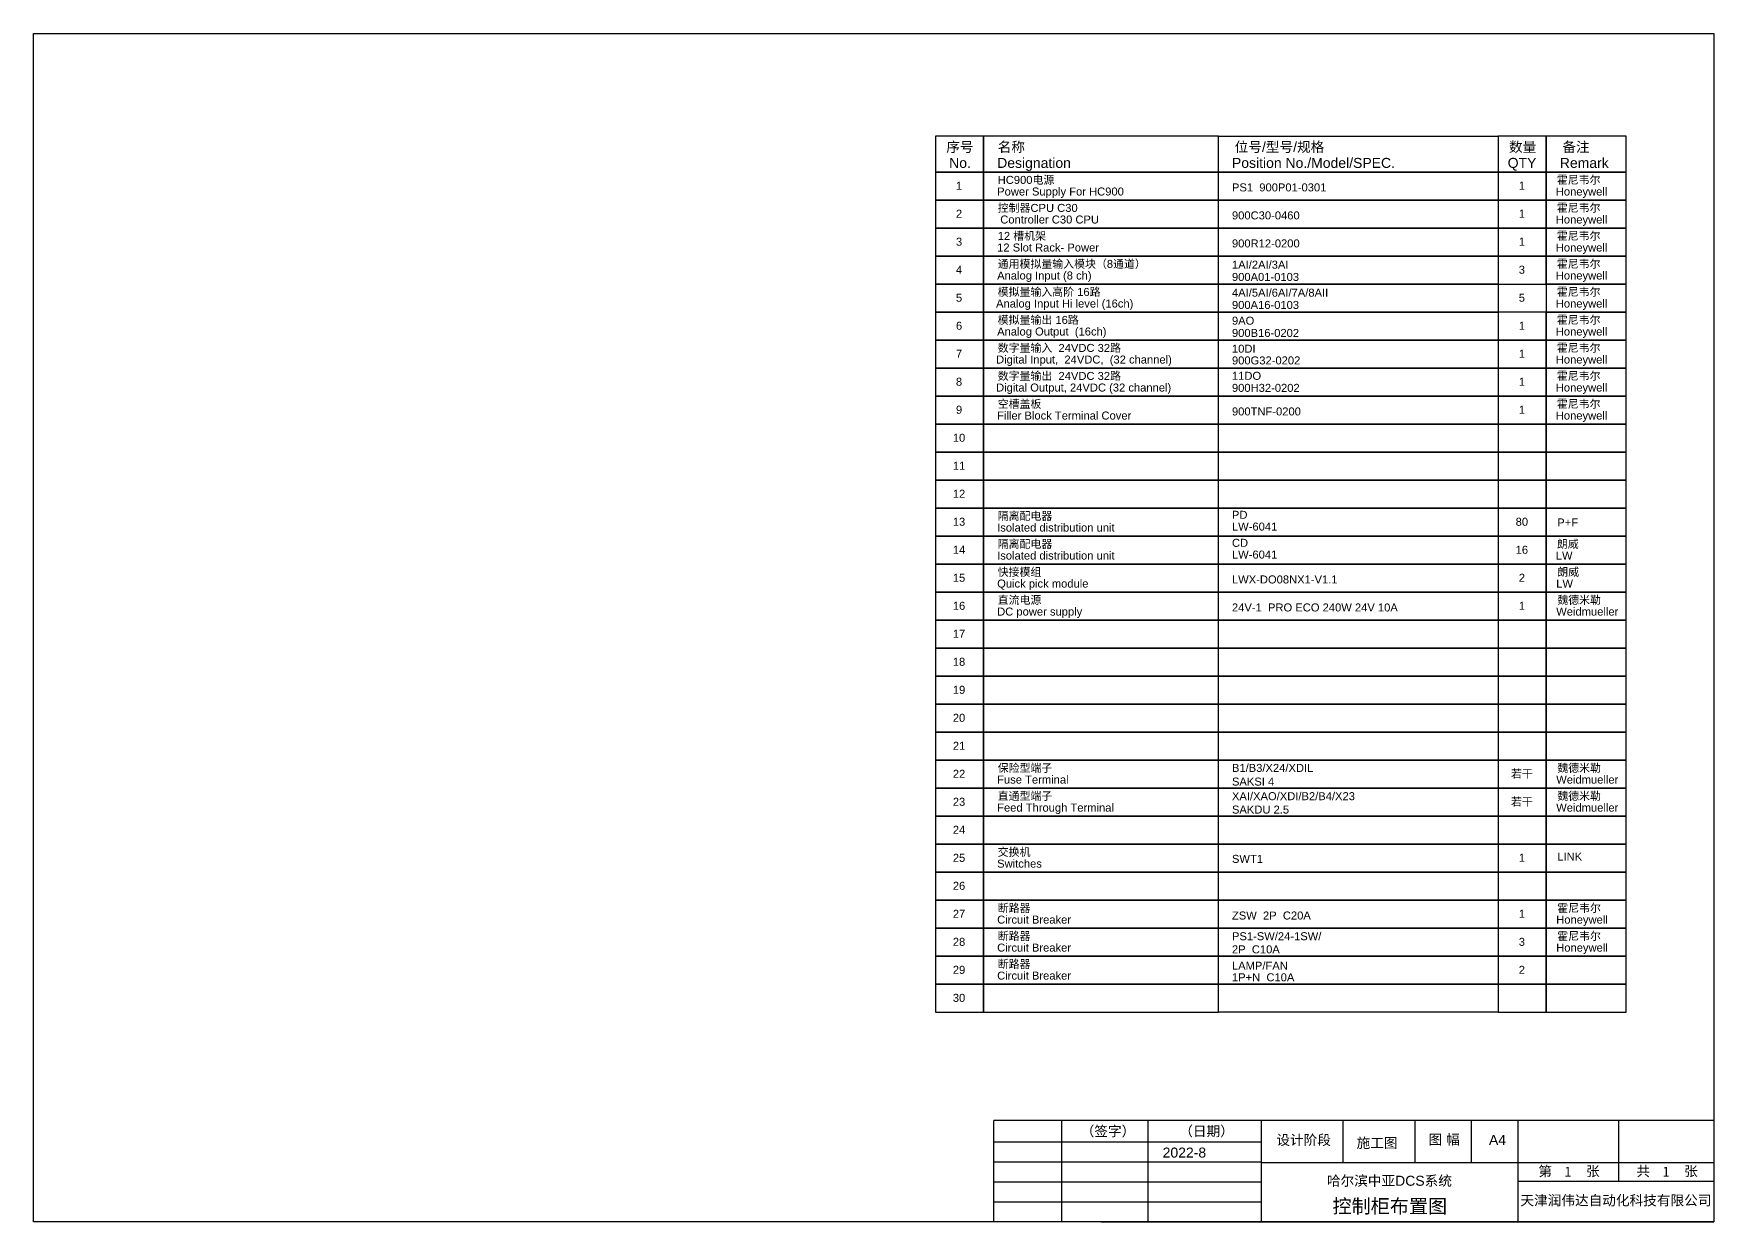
# Model space of a CAD drawing. Extents: x -159874 to -117758, y 9787 to 31117.
# Drawn here: x -146323 to -142122, y 24027 to 26998 of the extents above; entities that cross this region are included whole.
import ezdxf
from ezdxf.enums import TextEntityAlignment as Align

# ---------------------------------------------------------------- set-up
doc = ezdxf.new("R2010")
doc.units = 0
doc.layers.get('0').update_dxf_attribs({"linetype": 'CONTINUOUS'})
doc.layers.add('1', color=143, linetype='CONTINUOUS')
doc.layers.add('Dimension', color=202, linetype='CONTINUOUS')
doc.styles.add('Arial', font='arial.ttf')
doc.styles.get("Standard").update_dxf_attribs({"font": ''})
doc.styles.get('Standard').set_extended_font_data('SimSun')

msp = doc.modelspace()

# ---------------------------------------------------------------- linework, layer by layer
at = {"layer": '1'}
for p, q in [((-146323.35252, 26998.25591), (-142123.35254, 26998.25591)), ((-146323.35252, 24028.25591), (-146323.35252, 26998.25591)), ((-142123.35254, 26998.25591), (-142123.35254, 24028.25591)), ((-143754.20212, 24281.72976), (-143754.20212, 24027.43125)), ((-143537.83086, 24281.72976), (-143537.83086, 24027.43125)), ((-143254.41108, 24281.72976), (-143254.41108, 24027.43125)), ((-143050.91306, 24281.72976), (-143050.91306, 24176.82262)), ((-142870.28527, 24281.72976), (-142870.28527, 24176.82262)), ((-142729.51433, 24281.72976), (-142729.51433, 24176.82262)), ((-142612.89937, 24281.72976), (-142612.89937, 24027.43125)), ((-142361.69154, 24281.72976), (-142361.69154, 24128.9645)), ((-143923.35259, 24228.25591), (-143254.41108, 24228.25591)), ((-143923.35259, 24178.25591), (-143254.41108, 24178.25591)), ((-143254.41108, 24176.82262), (-142508.88827, 24176.82262)), ((-142510.15288, 24176.82262), (-142123.35254, 24176.82262)), ((-143923.35259, 24128.25591), (-143254.41108, 24128.25591)), ((-142123.35254, 24128.9645), (-142612.89937, 24128.9645)), ((-143923.35259, 24078.25591), (-143254.41108, 24078.25591)), ((-142123.35254, 24028.25591), (-146323.35252, 24028.25591)), ((-143654.77749, 24028.25591), (-143923.35259, 24028.25592)), ((-143654.77749, 24028.25591), (-142123.35254, 24028.25591))]:
    msp.add_line(p, q, dxfattribs=at)
at = {"layer": '1', "const_width": 3}
for points in [[(-143923.35259, 24281.72976), (-142123.35254, 24281.72976)], [(-143923.35259, 24028.25592), (-143923.35259, 24281.72976)]]:
    msp.add_lwpolyline(points, dxfattribs=at)
at = {"layer": 'Dimension', "color": 2}
for points in [[(-144068.6163, 26652.09405), (-143948.6163, 26652.09405), (-143948.6163, 26742.09405), (-144068.6163, 26742.09405)], [(-143948.6163, 26652.09405), (-143361.69091, 26652.09405), (-143361.69091, 26742.09405), (-143948.6163, 26742.09405)], [(-143361.69091, 26742.09405), (-142662.14373, 26742.09405), (-142662.14373, 26652.09405), (-143361.69091, 26652.09405)], [(-142662.14373, 26652.09405), (-142542.14373, 26652.09405), (-142542.14373, 26742.09405), (-142662.14373, 26742.09405)], [(-142542.14373, 26652.09405), (-142342.14373, 26652.09405), (-142342.14373, 26742.09405), (-142542.14373, 26742.09405)], [(-144068.6163, 26582.09405), (-143948.6163, 26582.09405), (-143948.6163, 26652.09405), (-144068.6163, 26652.09405)], [(-143948.6163, 26582.09405), (-143361.69091, 26582.09405), (-143361.69091, 26652.09405), (-143948.6163, 26652.09405)], [(-143361.69091, 26652.09405), (-142662.14373, 26652.09405), (-142662.14373, 26582.09405), (-143361.69091, 26582.09405)], [(-142662.14373, 26582.09405), (-142542.14373, 26582.09405), (-142542.14373, 26652.09405), (-142662.14373, 26652.09405)], [(-142542.14373, 26582.09405), (-142342.14373, 26582.09405), (-142342.14373, 26652.09405), (-142542.14373, 26652.09405)], [(-144068.6163, 26512.09405), (-143948.6163, 26512.09405), (-143948.6163, 26582.09405), (-144068.6163, 26582.09405)], [(-143948.6163, 26512.09405), (-143361.69091, 26512.09405), (-143361.69091, 26582.09405), (-143948.6163, 26582.09405)], [(-143361.69091, 26582.09405), (-142662.14373, 26582.09405), (-142662.14373, 26512.09405), (-143361.69091, 26512.09405)], [(-142662.14373, 26512.09405), (-142542.14373, 26512.09405), (-142542.14373, 26582.09405), (-142662.14373, 26582.09405)], [(-142542.14373, 26512.09405), (-142342.14373, 26512.09405), (-142342.14373, 26582.09405), (-142542.14373, 26582.09405)], [(-144068.6163, 26442.09405), (-143948.6163, 26442.09405), (-143948.6163, 26512.09405), (-144068.6163, 26512.09405)], [(-143948.6163, 26442.09405), (-143361.69091, 26442.09405), (-143361.69091, 26512.09405), (-143948.6163, 26512.09405)], [(-143361.69091, 26512.09405), (-142662.14373, 26512.09405), (-142662.14373, 26442.09405), (-143361.69091, 26442.09405)], [(-142662.14373, 26442.09405), (-142542.14373, 26442.09405), (-142542.14373, 26512.09405), (-142662.14373, 26512.09405)], [(-142542.14373, 26442.09405), (-142342.14373, 26442.09405), (-142342.14373, 26512.09405), (-142542.14373, 26512.09405)], [(-144068.6163, 26372.09405), (-143948.6163, 26372.09405), (-143948.6163, 26442.09405), (-144068.6163, 26442.09405)], [(-143948.6163, 26372.09405), (-143361.69091, 26372.09405), (-143361.69091, 26442.09405), (-143948.6163, 26442.09405)], [(-143361.69091, 26442.09405), (-142662.14373, 26442.09405), (-142662.14373, 26372.09405), (-143361.69091, 26372.09405)], [(-142662.14373, 26372.09405), (-142542.14373, 26372.09405), (-142542.14373, 26442.09405), (-142662.14373, 26442.09405)], [(-142542.14373, 26372.09405), (-142342.14373, 26372.09405), (-142342.14373, 26442.09405), (-142542.14373, 26442.09405)], [(-144068.6163, 26302.09405), (-143948.6163, 26302.09405), (-143948.6163, 26372.09405), (-144068.6163, 26372.09405)], [(-143948.6163, 26302.09405), (-143361.69091, 26302.09405), (-143361.69091, 26372.09405), (-143948.6163, 26372.09405)], [(-143361.69091, 26372.09405), (-142662.14373, 26372.09405), (-142662.14373, 26302.09405), (-143361.69091, 26302.09405)], [(-142542.14373, 26302.09405), (-142342.14373, 26302.09405), (-142342.14373, 26372.09405), (-142542.14373, 26372.09405)], [(-144068.6163, 26232.09405), (-143948.6163, 26232.09405), (-143948.6163, 26302.09405), (-144068.6163, 26302.09405)], [(-143948.6163, 26232.09405), (-143361.69091, 26232.09405), (-143361.69091, 26302.09405), (-143948.6163, 26302.09405)], [(-143361.69091, 26302.09405), (-142662.14373, 26302.09405), (-142662.14373, 26232.09405), (-143361.69091, 26232.09405)], [(-142662.14373, 26232.09405), (-142542.14373, 26232.09405), (-142542.14373, 26302.09405), (-142662.14373, 26302.09405)], [(-142542.14373, 26232.09405), (-142342.14373, 26232.09405), (-142342.14373, 26302.09405), (-142542.14373, 26302.09405)], [(-144068.6163, 26162.09405), (-143948.6163, 26162.09405), (-143948.6163, 26232.09405), (-144068.6163, 26232.09405)], [(-143948.6163, 26162.09405), (-143361.69091, 26162.09405), (-143361.69091, 26232.09405), (-143948.6163, 26232.09405)], [(-143361.69091, 26232.09405), (-142662.14373, 26232.09405), (-142662.14373, 26162.09405), (-143361.69091, 26162.09405)], [(-142662.14373, 26162.09405), (-142542.14373, 26162.09405), (-142542.14373, 26232.09405), (-142662.14373, 26232.09405)], [(-142662.14373, 26162.09405), (-142542.14373, 26162.09405), (-142542.14373, 26232.09405), (-142662.14373, 26232.09405)], [(-142542.14373, 26162.09405), (-142342.14373, 26162.09405), (-142342.14373, 26232.09405), (-142542.14373, 26232.09405)], [(-144068.6163, 26092.09405), (-143948.6163, 26092.09405), (-143948.6163, 26162.09405), (-144068.6163, 26162.09405)], [(-143948.6163, 26092.09405), (-143361.69091, 26092.09405), (-143361.69091, 26162.09405), (-143948.6163, 26162.09405)], [(-143361.69091, 26162.09405), (-142662.14373, 26162.09405), (-142662.14373, 26092.09405), (-143361.69091, 26092.09405)], [(-142662.14373, 26092.09405), (-142542.14373, 26092.09405), (-142542.14373, 26162.09405), (-142662.14373, 26162.09405)], [(-142662.14373, 26092.09405), (-142542.14373, 26092.09405), (-142542.14373, 26162.09405), (-142662.14373, 26162.09405)], [(-142542.14373, 26092.09405), (-142342.14373, 26092.09405), (-142342.14373, 26162.09405), (-142542.14373, 26162.09405)], [(-144068.6163, 26022.09405), (-143948.6163, 26022.09405), (-143948.6163, 26092.09405), (-144068.6163, 26092.09405)], [(-143948.6163, 26022.09405), (-143361.69091, 26022.09405), (-143361.69091, 26092.09405), (-143948.6163, 26092.09405)], [(-143361.69091, 26092.09405), (-142662.14373, 26092.09405), (-142662.14373, 26022.09405), (-143361.69091, 26022.09405)], [(-142662.14373, 26022.09405), (-142542.14373, 26022.09405), (-142542.14373, 26092.09405), (-142662.14373, 26092.09405)], [(-142662.14373, 26022.09405), (-142542.14373, 26022.09405), (-142542.14373, 26092.09405), (-142662.14373, 26092.09405)], [(-142542.14373, 26022.09405), (-142342.14373, 26022.09405), (-142342.14373, 26092.09405), (-142542.14373, 26092.09405)], [(-144068.6163, 25952.09405), (-143948.6163, 25952.09405), (-143948.6163, 26022.09405), (-144068.6163, 26022.09405)], [(-143948.6163, 25952.09405), (-143361.69091, 25952.09405), (-143361.69091, 26022.09405), (-143948.6163, 26022.09405)], [(-143948.6163, 25952.09405), (-143361.69091, 25952.09405), (-143361.69091, 26022.09405), (-143948.6163, 26022.09405)], [(-143361.69091, 26022.09405), (-142662.14373, 26022.09405), (-142662.14373, 25952.09405), (-143361.69091, 25952.09405)], [(-142662.14373, 25952.09405), (-142542.14373, 25952.09405), (-142542.14373, 26022.09405), (-142662.14373, 26022.09405)], [(-142542.14373, 25952.09405), (-142342.14373, 25952.09405), (-142342.14373, 26022.09405), (-142542.14373, 26022.09405)], [(-144068.6163, 25882.09405), (-143948.6163, 25882.09405), (-143948.6163, 25952.09405), (-144068.6163, 25952.09405)], [(-143948.6163, 25882.09405), (-143361.69091, 25882.09405), (-143361.69091, 25952.09405), (-143948.6163, 25952.09405)], [(-143361.69091, 25952.09405), (-142662.14373, 25952.09405), (-142662.14373, 25882.09405), (-143361.69091, 25882.09405)], [(-142662.14373, 25882.09405), (-142542.14373, 25882.09405), (-142542.14373, 25952.09405), (-142662.14373, 25952.09405)], [(-142542.14373, 25882.09405), (-142342.14373, 25882.09405), (-142342.14373, 25952.09405), (-142542.14373, 25952.09405)], [(-144068.6163, 25812.09405), (-143948.6163, 25812.09405), (-143948.6163, 25882.09405), (-144068.6163, 25882.09405)], [(-143948.6163, 25812.09405), (-143361.69091, 25812.09405), (-143361.69091, 25882.09405), (-143948.6163, 25882.09405)], [(-143361.69091, 25882.09405), (-142662.14373, 25882.09405), (-142662.14373, 25812.09405), (-143361.69091, 25812.09405)], [(-142662.14373, 25812.09405), (-142542.14373, 25812.09405), (-142542.14373, 25882.09405), (-142662.14373, 25882.09405)], [(-142542.14373, 25812.09405), (-142342.14373, 25812.09405), (-142342.14373, 25882.09405), (-142542.14373, 25882.09405)], [(-144068.6163, 25742.09405), (-143948.6163, 25742.09405), (-143948.6163, 25812.09405), (-144068.6163, 25812.09405)], [(-143948.6163, 25742.09405), (-143361.69091, 25742.09405), (-143361.69091, 25812.09405), (-143948.6163, 25812.09405)], [(-143361.69091, 25812.09405), (-142662.14373, 25812.09405), (-142662.14373, 25742.09405), (-143361.69091, 25742.09405)], [(-142662.14373, 25742.09405), (-142542.14373, 25742.09405), (-142542.14373, 25812.09405), (-142662.14373, 25812.09405)], [(-142542.14373, 25742.09405), (-142342.14373, 25742.09405), (-142342.14373, 25812.09405), (-142542.14373, 25812.09405)], [(-144068.6163, 25672.09405), (-143948.6163, 25672.09405), (-143948.6163, 25742.09405), (-144068.6163, 25742.09405)], [(-143948.6163, 25672.09405), (-143361.69091, 25672.09405), (-143361.69091, 25742.09405), (-143948.6163, 25742.09405)], [(-143361.69091, 25742.09405), (-142662.14373, 25742.09405), (-142662.14373, 25672.09405), (-143361.69091, 25672.09405)], [(-142662.14373, 25672.09405), (-142542.14373, 25672.09405), (-142542.14373, 25742.09405), (-142662.14373, 25742.09405)], [(-142542.14373, 25672.09405), (-142342.14373, 25672.09405), (-142342.14373, 25742.09405), (-142542.14373, 25742.09405)], [(-144068.6163, 25602.09405), (-143948.6163, 25602.09405), (-143948.6163, 25672.09405), (-144068.6163, 25672.09405)], [(-143948.6163, 25602.09405), (-143361.69091, 25602.09405), (-143361.69091, 25672.09405), (-143948.6163, 25672.09405)], [(-143361.69091, 25672.09405), (-142662.14373, 25672.09405), (-142662.14373, 25602.09405), (-143361.69091, 25602.09405)], [(-142662.14373, 25602.09405), (-142542.14373, 25602.09405), (-142542.14373, 25672.09405), (-142662.14373, 25672.09405)], [(-142542.14373, 25602.09405), (-142342.14373, 25602.09405), (-142342.14373, 25672.09405), (-142542.14373, 25672.09405)], [(-144068.6163, 25532.09405), (-143948.6163, 25532.09405), (-143948.6163, 25602.09405), (-144068.6163, 25602.09405)], [(-143948.6163, 25532.09405), (-143361.69091, 25532.09405), (-143361.69091, 25602.09405), (-143948.6163, 25602.09405)], [(-143361.69091, 25602.09405), (-142662.14373, 25602.09405), (-142662.14373, 25532.09405), (-143361.69091, 25532.09405)], [(-142662.14373, 25532.09405), (-142542.14373, 25532.09405), (-142542.14373, 25602.09405), (-142662.14373, 25602.09405)], [(-142542.14373, 25532.09405), (-142342.14373, 25532.09405), (-142342.14373, 25602.09405), (-142542.14373, 25602.09405)], [(-144068.6163, 25462.09405), (-143948.6163, 25462.09405), (-143948.6163, 25532.09405), (-144068.6163, 25532.09405)], [(-143948.6163, 25462.09405), (-143361.69091, 25462.09405), (-143361.69091, 25532.09405), (-143948.6163, 25532.09405)], [(-143361.69091, 25532.09405), (-142662.14373, 25532.09405), (-142662.14373, 25462.09405), (-143361.69091, 25462.09405)], [(-142662.14373, 25462.09405), (-142542.14373, 25462.09405), (-142542.14373, 25532.09405), (-142662.14373, 25532.09405)], [(-142542.14373, 25462.09405), (-142342.14373, 25462.09405), (-142342.14373, 25532.09405), (-142542.14373, 25532.09405)], [(-144068.6163, 25392.09405), (-143948.6163, 25392.09405), (-143948.6163, 25462.09405), (-144068.6163, 25462.09405)], [(-143948.6163, 25392.09405), (-143361.69091, 25392.09405), (-143361.69091, 25462.09405), (-143948.6163, 25462.09405)], [(-143361.69091, 25462.09405), (-142662.14373, 25462.09405), (-142662.14373, 25392.09405), (-143361.69091, 25392.09405)], [(-142662.14373, 25392.09405), (-142542.14373, 25392.09405), (-142542.14373, 25462.09405), (-142662.14373, 25462.09405)], [(-142542.14373, 25392.09405), (-142342.14373, 25392.09405), (-142342.14373, 25462.09405), (-142542.14373, 25462.09405)], [(-144068.6163, 25322.09405), (-143948.6163, 25322.09405), (-143948.6163, 25392.09405), (-144068.6163, 25392.09405)], [(-143948.6163, 25322.09405), (-143361.69091, 25322.09405), (-143361.69091, 25392.09405), (-143948.6163, 25392.09405)], [(-143361.69091, 25392.09405), (-142662.14373, 25392.09405), (-142662.14373, 25322.09405), (-143361.69091, 25322.09405)], [(-142662.14373, 25322.09405), (-142542.14373, 25322.09405), (-142542.14373, 25392.09405), (-142662.14373, 25392.09405)], [(-142542.14373, 25322.09405), (-142342.14373, 25322.09405), (-142342.14373, 25392.09405), (-142542.14373, 25392.09405)], [(-144068.6163, 25252.09405), (-143948.6163, 25252.09405), (-143948.6163, 25322.09405), (-144068.6163, 25322.09405)], [(-143948.6163, 25252.09405), (-143361.69091, 25252.09405), (-143361.69091, 25322.09405), (-143948.6163, 25322.09405)], [(-143361.69091, 25322.09405), (-142662.14373, 25322.09405), (-142662.14373, 25252.09405), (-143361.69091, 25252.09405)], [(-142662.14373, 25252.09405), (-142542.14373, 25252.09405), (-142542.14373, 25322.09405), (-142662.14373, 25322.09405)], [(-142542.14373, 25252.09405), (-142342.14373, 25252.09405), (-142342.14373, 25322.09405), (-142542.14373, 25322.09405)], [(-144068.6163, 25182.09405), (-143948.6163, 25182.09405), (-143948.6163, 25252.09405), (-144068.6163, 25252.09405)], [(-143948.6163, 25182.09405), (-143361.69091, 25182.09405), (-143361.69091, 25252.09405), (-143948.6163, 25252.09405)], [(-143361.69091, 25252.09405), (-142662.14373, 25252.09405), (-142662.14373, 25182.09405), (-143361.69091, 25182.09405)], [(-142662.14373, 25182.09405), (-142542.14373, 25182.09405), (-142542.14373, 25252.09405), (-142662.14373, 25252.09405)], [(-142542.14373, 25182.09405), (-142342.14373, 25182.09405), (-142342.14373, 25252.09405), (-142542.14373, 25252.09405)], [(-144068.6163, 25112.09405), (-143948.6163, 25112.09405), (-143948.6163, 25182.09405), (-144068.6163, 25182.09405)], [(-143948.6163, 25112.09405), (-143361.69091, 25112.09405), (-143361.69091, 25182.09405), (-143948.6163, 25182.09405)], [(-143361.69091, 25182.09405), (-142662.14373, 25182.09405), (-142662.14373, 25112.09405), (-143361.69091, 25112.09405)], [(-142662.14373, 25112.09405), (-142542.14373, 25112.09405), (-142542.14373, 25182.09405), (-142662.14373, 25182.09405)], [(-142542.14373, 25112.09405), (-142342.14373, 25112.09405), (-142342.14373, 25182.09405), (-142542.14373, 25182.09405)], [(-144068.6163, 25042.09405), (-143948.6163, 25042.09405), (-143948.6163, 25112.09405), (-144068.6163, 25112.09405)], [(-143948.6163, 25042.09405), (-143361.69091, 25042.09405), (-143361.69091, 25112.09405), (-143948.6163, 25112.09405)], [(-143948.6163, 25042.09405), (-143361.69091, 25042.09405), (-143361.69091, 25112.09405), (-143948.6163, 25112.09405)], [(-143361.69091, 25112.09405), (-142662.14373, 25112.09405), (-142662.14373, 25042.09405), (-143361.69091, 25042.09405)], [(-142662.14373, 25042.09405), (-142542.14373, 25042.09405), (-142542.14373, 25112.09405), (-142662.14373, 25112.09405)], [(-142542.14373, 25042.09405), (-142342.14373, 25042.09405), (-142342.14373, 25112.09405), (-142542.14373, 25112.09405)], [(-144068.6163, 24972.09405), (-143948.6163, 24972.09405), (-143948.6163, 25042.09405), (-144068.6163, 25042.09405)], [(-143948.6163, 24972.09405), (-143361.69091, 24972.09405), (-143361.69091, 25042.09405), (-143948.6163, 25042.09405)], [(-143361.69091, 25042.09405), (-142662.14373, 25042.09405), (-142662.14373, 24972.09405), (-143361.69091, 24972.09405)], [(-142662.14373, 24972.09405), (-142542.14373, 24972.09405), (-142542.14373, 25042.09405), (-142662.14373, 25042.09405)], [(-142542.14373, 24972.09405), (-142342.14373, 24972.09405), (-142342.14373, 25042.09405), (-142542.14373, 25042.09405)], [(-144068.6163, 24902.09405), (-143948.6163, 24902.09405), (-143948.6163, 24972.09405), (-144068.6163, 24972.09405)], [(-143948.6163, 24902.09405), (-143361.69091, 24902.09405), (-143361.69091, 24972.09405), (-143948.6163, 24972.09405)], [(-143361.69091, 24972.09405), (-142662.14373, 24972.09405), (-142662.14373, 24902.09405), (-143361.69091, 24902.09405)], [(-142662.14373, 24902.09405), (-142542.14373, 24902.09405), (-142542.14373, 24972.09405), (-142662.14373, 24972.09405)], [(-142542.14373, 24902.09405), (-142342.14373, 24902.09405), (-142342.14373, 24972.09405), (-142542.14373, 24972.09405)], [(-144068.6163, 24832.09405), (-143948.6163, 24832.09405), (-143948.6163, 24902.09405), (-144068.6163, 24902.09405)], [(-143948.6163, 24832.09405), (-143361.69091, 24832.09405), (-143361.69091, 24902.09405), (-143948.6163, 24902.09405)], [(-143361.69091, 24902.09405), (-142662.14373, 24902.09405), (-142662.14373, 24832.09405), (-143361.69091, 24832.09405)], [(-142662.14373, 24832.09405), (-142542.14373, 24832.09405), (-142542.14373, 24902.09405), (-142662.14373, 24902.09405)], [(-142542.14373, 24832.09405), (-142342.14373, 24832.09405), (-142342.14373, 24902.09405), (-142542.14373, 24902.09405)], [(-144068.6163, 24762.09405), (-143948.6163, 24762.09405), (-143948.6163, 24832.09405), (-144068.6163, 24832.09405)], [(-143948.6163, 24762.09405), (-143361.69091, 24762.09405), (-143361.69091, 24832.09405), (-143948.6163, 24832.09405)], [(-143361.69091, 24832.09405), (-142662.14373, 24832.09405), (-142662.14373, 24762.09405), (-143361.69091, 24762.09405)], [(-142662.14373, 24762.09405), (-142542.14373, 24762.09405), (-142542.14373, 24832.09405), (-142662.14373, 24832.09405)], [(-142542.14373, 24762.09405), (-142342.14373, 24762.09405), (-142342.14373, 24832.09405), (-142542.14373, 24832.09405)], [(-144068.6163, 24692.09405), (-143948.6163, 24692.09405), (-143948.6163, 24762.09405), (-144068.6163, 24762.09405)], [(-143948.6163, 24692.09405), (-143361.69091, 24692.09405), (-143361.69091, 24762.09405), (-143948.6163, 24762.09405)], [(-143361.69091, 24762.09405), (-142662.14373, 24762.09405), (-142662.14373, 24692.09405), (-143361.69091, 24692.09405)], [(-142662.14373, 24692.09405), (-142542.14373, 24692.09405), (-142542.14373, 24762.09405), (-142662.14373, 24762.09405)], [(-142542.14373, 24692.09405), (-142342.14373, 24692.09405), (-142342.14373, 24762.09405), (-142542.14373, 24762.09405)], [(-144068.6163, 24622.09405), (-143948.6163, 24622.09405), (-143948.6163, 24692.09405), (-144068.6163, 24692.09405)], [(-143948.6163, 24622.09405), (-143361.69091, 24622.09405), (-143361.69091, 24692.09405), (-143948.6163, 24692.09405)], [(-143361.69091, 24692.09405), (-142662.14373, 24692.09405), (-142662.14373, 24622.09405), (-143361.69091, 24622.09405)], [(-142662.14373, 24622.09405), (-142542.14373, 24622.09405), (-142542.14373, 24692.09405), (-142662.14373, 24692.09405)], [(-142542.14373, 24622.09405), (-142342.14373, 24622.09405), (-142342.14373, 24692.09405), (-142542.14373, 24692.09405)], [(-144068.6163, 24552.09405), (-143948.6163, 24552.09405), (-143948.6163, 24622.09405), (-144068.6163, 24622.09405)], [(-143948.6163, 24552.09405), (-143361.69091, 24552.09405), (-143361.69091, 24622.09405), (-143948.6163, 24622.09405)], [(-143361.69091, 24622.09405), (-142662.14373, 24622.09405), (-142662.14373, 24552.09405), (-143361.69091, 24552.09405)], [(-142662.14373, 24552.09405), (-142542.14373, 24552.09405), (-142542.14373, 24622.09405), (-142662.14373, 24622.09405)], [(-142542.14373, 24552.09405), (-142342.14373, 24552.09405), (-142342.14373, 24622.09405), (-142542.14373, 24622.09405)]]:
    msp.add_lwpolyline(points, close=True, dxfattribs=at)

# ---------------------------------------------------------------- texts
at = {"linetype": 'Continuous', "style": 'Arial'}
for s, height, p in [('序号', 25, (-144041.88707, 26702.5862)), ('名称', 25, (-143913.34524, 26702.5862)), ('位号/型号/规格', 25, (-143321.00303, 26702.5862)), ('数量', 25, (-142635.4145, 26702.5862)), ('备注', 25, (-142501.95308, 26702.5862)), ('No.', 25, (-144034.75002, 26662.5862)), ('Designation', 25, (-143914.75002, 26662.5862)), ('Position No./Model/SPEC.', 25, (-143327.82463, 26662.5862)), ('QTY', 25, (-142638.5119, 26662.5862)), ('Remark', 25, (-142508.27745, 26662.5862)), ('HC900电源', 20, (-143913.34524, 26622.5862)), ('霍尼韦尔', 20, (-142515.67111, 26622.5862)), ('Power Supply For HC900', 20, (-143914.75002, 26593.5862)), ('PS1  900P01-0301', 20, (-143327.82463, 26603.84685)), ('Honeywell', 20, (-142518.2934, 26593.5862)), ('控制器CPU C30', 20, (-143913.34524, 26552.5862)), ('900C30-0460', 20, (-143327.82463, 26533.84685)), ('霍尼韦尔', 20, (-142515.67111, 26552.5862)), (' Controller C30 CPU ', 20, (-143914.75002, 26523.5862)), ('Honeywell', 20, (-142518.2934, 26523.5862)), ('12 Slot Rack- Power', 20, (-143914.75002, 26453.5862)), ('12 槽机架', 20, (-143913.34524, 26482.5862)), ('900R12-0200', 20, (-143327.82463, 26463.84685)), ('Honeywell', 20, (-142518.2934, 26453.5862)), ('霍尼韦尔', 20, (-142515.67111, 26482.5862)), ('通用模拟量输入模块（8通道） ', 20, (-143913.34524, 26412.5862)), ('1AI/2AI/3AI', 20, (-143327.82463, 26410.69368)), ('霍尼韦尔', 20, (-142515.67111, 26412.5862)), ('Analog Input (8 ch)', 20, (-143914.75002, 26383.5862)), ('900A01-0103', 20, (-143327.82463, 26380.06311)), ('Honeywell', 20, (-142518.2934, 26383.5862)), ('模拟量输入高阶 16路', 20, (-143913.34524, 26342.5862)), ('4AI/5AI/6AI/7A/8AII', 20, (-143327.82463, 26340.69368)), ('霍尼韦尔', 20, (-142515.67111, 26342.5862)), ('Analog Input Hi level (16ch)', 20, (-143917.49304, 26313.5862)), ('900A16-0103', 20, (-143327.82463, 26310.06311)), ('Honeywell', 20, (-142518.2934, 26313.5862)), ('Analog Output  (16ch)', 20, (-143914.75002, 26243.5862)), ('模拟量输出 16路', 20, (-143913.34524, 26272.5862)), ('9AO', 20, (-143327.82463, 26270.69368)), ('900B16-0202', 20, (-143327.82463, 26240.06311)), ('Honeywell', 20, (-142518.2934, 26243.5862)), ('霍尼韦尔', 20, (-142515.67111, 26272.5862)), ('数字量输入  24VDC 32路', 20, (-143913.34524, 26202.5862)), ('10DI', 20, (-143327.82463, 26200.69368)), ('霍尼韦尔', 20, (-142515.67111, 26202.5862)), ('Digital Input,  24VDC,  (32 channel)', 20, (-143917.49304, 26173.5862)), ('900G32-0202', 20, (-143327.82463, 26171.33805)), ('Honeywell', 20, (-142518.2934, 26173.5862)), ('数字量输出  24VDC 32路', 20, (-143913.34524, 26132.5862)), ('11DO', 20, (-143327.82463, 26132.87562)), ('霍尼韦尔', 20, (-142515.67111, 26132.5862)), ('Digital Output, 24VDC (32 channel)', 20, (-143917.49304, 26103.5862)), ('900H32-0202', 20, (-143327.82463, 26102.78997)), ('Honeywell', 20, (-142518.2934, 26103.5862)), ('Filler Block Terminal Cover', 20, (-143914.75002, 26033.5862)), ('空槽盖板', 20, (-143913.34524, 26062.5862)), ('900TNF-0200', 20, (-143327.82463, 26043.84685)), ('Honeywell', 20, (-142518.2934, 26033.5862)), ('霍尼韦尔', 20, (-142515.67111, 26062.5862)), ('隔离配电器', 20, (-143913.34524, 25782.5862)), ('PD', 20, (-143327.82463, 25785.42565)), ('Isolated distribution unit', 20, (-143914.75002, 25753.5862)), ('LW-6041', 20, (-143327.82463, 25756.03916)), ('P+F', 20, (-142514.59009, 25766.2796)), ('隔离配电器', 20, (-143913.34524, 25712.5862)), ('CD', 20, (-143327.82463, 25715.42565)), ('朗威', 20, (-142515.67111, 25712.5862)), ('Isolated distribution unit', 20, (-143914.75002, 25683.5862)), ('LW-6041', 20, (-143327.82463, 25686.03916)), ('LW', 20, (-142518.2934, 25683.5862)), ('Quick pick module', 20, (-143914.75002, 25613.5862)), ('快接模组', 20, (-143913.34524, 25642.5862)), ('LWX-DO08NX1-V1.1', 20, (-143327.82463, 25623.84685)), ('LW', 20, (-142517.21238, 25613.5862)), ('朗威', 20, (-142514.59009, 25642.5862)), ('直流电源', 20, (-143913.34524, 25572.5862)), ('魏德米勒', 20, (-142514.59009, 25572.5862)), ('DC power supply', 20, (-143914.75002, 25543.5862)), ('24V-1  PRO ECO 240W 24V 10A', 20, (-143327.82463, 25553.84685)), ('Weidmueller', 20, (-142517.21238, 25543.5862)), ('保险型端子', 20, (-143913.34524, 25152.5862)), ('B1/B3/X24/XDIL', 20, (-143327.82463, 25152.76768)), ('魏德米勒', 20, (-142514.59009, 25152.5862)), ('Fuse Terminal', 20, (-143914.75002, 25123.5862)), ('SAKSI 4', 20, (-143327.82463, 25118.62674)), ('Weidmueller', 20, (-142517.21238, 25123.5862)), ('直通型端子', 20, (-143913.34524, 25082.5862)), ('XAI/XAO/XDI/B2/B4/X23', 20, (-143327.82463, 25082.11104)), ('魏德米勒', 20, (-142514.59009, 25082.5862)), ('Feed Through Terminal', 20, (-143914.75002, 25053.5862)), ('SAKDU 2.5', 20, (-143327.82463, 25048.62674)), ('Weidmueller', 20, (-142517.21238, 25053.5862)), ('交换机', 20, (-143913.34524, 24942.5862)), ('Switches', 20, (-143914.75002, 24913.5862)), ('SWT1', 20, (-143327.82463, 24925.43827)), ('LINK', 20, (-142514.59009, 24931.12356)), ('Circuit Breaker', 20, (-143914.75002, 24773.5862)), ('断路器', 20, (-143913.34524, 24802.5862)), ('ZSW  2P  C20A', 20, (-143327.82463, 24783.84685)), ('Honeywell', 20, (-142517.21238, 24773.5862)), ('霍尼韦尔', 20, (-142514.59009, 24802.5862)), ('断路器', 20, (-143913.34524, 24732.5862)), ('PS1-SW/24-1SW/', 20, (-143327.82463, 24732.03213)), ('霍尼韦尔', 20, (-142514.59009, 24732.5862)), ('Circuit Breaker', 20, (-143914.75002, 24703.5862)), ('2P  C10A', 20, (-143327.82463, 24699.16359)), ('Honeywell', 20, (-142517.21238, 24703.5862)), ('断路器', 20, (-143913.34524, 24662.5862)), ('LAMP/FAN', 20, (-143327.82463, 24658.33374)), ('Circuit Breaker', 20, (-143914.75002, 24633.5862)), ('1P+N  C10A', 20, (-143327.82463, 24629.36))]:
    msp.add_text(s, height=height, dxfattribs=at).set_placement(p)
for s, p in [('1', (-144010.02737, 26608.06626)), ('1', (-142603.0859, 26608.06626)), ('2', (-144010.02737, 26538.06626)), ('1', (-142603.0859, 26538.06626)), ('3', (-144010.02737, 26468.06626)), ('1', (-142603.0859, 26468.06626)), ('4', (-144010.02737, 26398.06626)), ('3', (-142603.0859, 26398.06626)), ('5', (-144010.02737, 26328.06626)), ('5', (-142603.0859, 26328.06626)), ('6', (-144010.02737, 26258.06626)), ('1', (-142603.0859, 26258.06626)), ('7', (-144010.02737, 26188.06626)), ('1', (-142603.0859, 26188.06626)), ('8', (-144010.02737, 26118.06626)), ('1', (-142603.0859, 26118.06626)), ('9', (-144010.02737, 26048.06626)), ('1', (-142603.0859, 26048.06626)), ('10', (-144010.02737, 25978.06626)), ('11', (-144010.02737, 25908.06626)), ('12', (-144010.02737, 25838.06626)), ('13', (-144010.02737, 25768.06626)), ('80', (-142603.0859, 25768.06626)), ('14', (-144010.02737, 25698.06626)), ('16', (-142603.0859, 25698.06626)), ('15', (-144010.02737, 25628.06626)), ('2', (-142603.0859, 25628.06626)), ('16', (-144010.02737, 25558.06626)), ('1', (-142603.0859, 25558.06626)), ('17', (-144010.02737, 25488.06626)), ('18', (-144010.02737, 25418.06626)), ('19', (-144010.02737, 25348.06626)), ('20', (-144010.02737, 25278.06626)), ('21', (-144010.02737, 25208.06626)), ('22', (-144010.02737, 25138.06626)), ('若干', (-142603.0859, 25138.06626)), ('23', (-144010.02737, 25068.06626)), ('若干', (-142603.0859, 25068.06626)), ('24', (-144010.02737, 24998.06626)), ('25', (-144010.02737, 24928.06626)), ('1', (-142603.0859, 24928.06626)), ('26', (-144010.02737, 24858.06626)), ('27', (-144010.02737, 24788.06626)), ('1', (-142603.0859, 24788.06626)), ('28', (-144010.02737, 24718.06626)), ('3', (-142603.0859, 24718.06626)), ('29', (-144010.02737, 24648.06626)), ('2', (-142603.0859, 24648.06626)), ('30', (-144010.02737, 24578.06626))]:
    msp.add_text(s, height=20, dxfattribs=at).set_placement(p, align=Align.CENTER)
at = {"layer": '1', "style": 'Arial'}
for s, p in [('（签字）', (-143705.95504, 24242.32799)), ('（日期）', (-143459.51796, 24242.32799)), ('设计阶段', (-143216.7382, 24220.36335)), ('图 幅', (-142836.47735, 24221.50683)), ('A4', (-142685.35386, 24220.41133)), ('2022-8', (-143501.09545, 24188.7379)), ('施工图', (-143016.15189, 24212.90005))]:
    msp.add_text(s, height=25, dxfattribs=at).set_placement(p)
at = {"layer": '1'}
for s, p in [('第     张', (-142561.87629, 24142.3071)), ('1', (-142496.31741, 24141.25202)), ('共     张', (-142316.69281, 24142.3071)), ('1', (-142251.13393, 24141.25202))]:
    msp.add_text(s, height=25, dxfattribs=at).set_placement(p)
at = {"layer": '1', "style": 'Arial'}
for s, height, p in [('哈尔滨中亚DCS系统', 25, (-142934.20065, 24130.79988)), ('控制柜布置图', 35, (-142933.19313, 24067.32852)), ('天津润伟达自动化科技有限公司', 25, (-142368.0047, 24081.77343))]:
    msp.add_text(s, height=height, dxfattribs=at).set_placement(p, align=Align.MIDDLE_CENTER)

doc.saveas('drawing.dxf')
